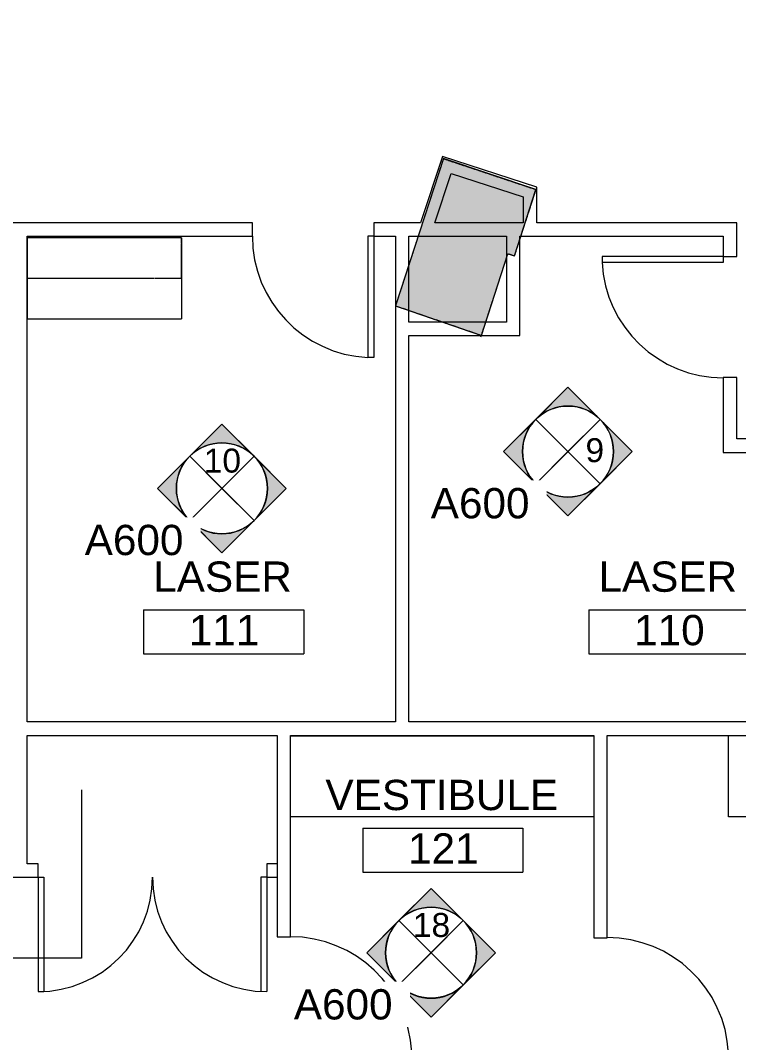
# Model space of a CAD drawing. Header units: inches. Extents: x 41 to 1584, y -595 to 378.
# Drawn here: x 1149.9 to 1363.3, y -402.2 to -98.4 of the extents above; entities that cross this region are included whole.
import ezdxf

# ---------------------------------------------------------------- set-up
doc = ezdxf.new("R2010")
doc.units = ezdxf.units.IN
doc.header["$MEASUREMENT"] = 0
doc.linetypes.add('Demolished 3_16_', pattern=[0.28125, 0.1875, -0.09375])
doc.linetypes.add('Overhead', pattern=[0.15625, 0.09375, -0.0625])
for name, color, linetype, lineweight in [('A-AREA-IDEN', 2, 'Continuous', 20), ('A-DETL', 90, 'Continuous', 9), ('A-DETL-DEMO', 6, 'Demolished 3_16_', 9), ('A-DETL-GENF', 92, 'Continuous', 9), ('A-DOOR', 31, 'Continuous', 13), ('A-WALL', 113, 'Continuous', 13), ('G-ANNO-SYMB', 111, 'Continuous', 9), ('Q-CASE', 31, 'Continuous', 13)]:
    doc.layers.add(name, color=color, linetype=linetype, lineweight=lineweight)
doc.styles.add('Arial_1', font='arial.ttf', dxfattribs={"height": 9})
doc.styles.add('Arial_2', font='arial.ttf', dxfattribs={"height": 7.125})

# ---------------------------------------------------------------- blocks, each defined once
blk = doc.blocks.new('Double-Flush - 68_ x 84_-2072703-New Construction - Partition Plan')
at = {"layer": 'A-DOOR', "color": 7, "lineweight": 20}
for p, q in [((-34, -2), (-34, -36)), ((-34, -2), (-32.25, -2)), ((-32.25, -2), (-32.25, -36)), ((32.25, -2), (32.25, -35.95)), ((34, -2), (32.25, -2)), ((34, -2), (34, -36)), ((-34, -36), (-32.25, -36))]:
    blk.add_line(p, q, dxfattribs=at)
at = {"layer": 'A-DOOR', "lineweight": 9}
for centre, start, end in [((-34, -2), 270, 360), ((34, -2), 180, 270)]:
    blk.add_arc(centre, 34, start, end, dxfattribs=at)
blk = doc.blocks.new('Single-Flush - 36_ x 96_-1934609-New Construction - Partition Plan')
at = {"layer": 'A-DOOR', "color": 7, "lineweight": 20}
for p, q in [((16.25, -2), (16.25, -38.02)), ((18, -2), (16.25, -2)), ((18, -2), (18, -38.02)), ((18, -38.02), (16.25, -38.02))]:
    blk.add_line(p, q, dxfattribs=at)
at = {"layer": 'A-DOOR', "lineweight": 9}
blk.add_arc((18, -2), 36.07, 180, 267.2188, dxfattribs=at)
blk = doc.blocks.new('Upper Cabinet - Standard Upper Cabinet-2032966-New Construction - Partition Plan')
at = {"layer": 'Q-CASE'}
blk.add_line((-1.43, 0), (-47.26, 0), dxfattribs=at)
at = {"layer": 'Q-CASE', "linetype": 'Overhead', "lineweight": 9}
for p, q in [((-47.26, 0), (-47.26, -12)), ((-1.43, -12), (-1.43, 0)), ((-47.26, -12), (-1.43, -12))]:
    blk.add_line(p, q, dxfattribs=at)
blk = doc.blocks.new('Counter Top _No Backsplash_ - Standard Counter Top-2032498-New Construction - Partition Plan')
at = {"layer": 'Q-CASE'}
for p, q in [((-1.43, 0), (-47.26, 0)), ((-47.26, 0), (-47.26, -12)), ((-1.43, 0), (-1.43, -12)), ((-47.26, -12), (-47.26, -24)), ((-1.43, -12), (-1.43, -24)), ((-47.26, -24), (-1.43, -24))]:
    blk.add_line(p, q, dxfattribs=at)
blk = doc.blocks.new('Single-Flush - 36_ x 84_-1510128-New Construction - Partition Plan')
at = {"layer": 'A-DOOR', "color": 7, "lineweight": 20}
for p, q in [((16.25, 2), (16.25, 38.02)), ((18, 38.02), (16.25, 38.02)), ((18, 2), (18, 38.02)), ((18, 2), (16.25, 2))]:
    blk.add_line(p, q, dxfattribs=at)
at = {"layer": 'A-DOOR', "lineweight": 9}
blk.add_arc((18, 2), 36.07, 92.7812, 180, dxfattribs=at)
blk = doc.blocks.new('Counter Top _No Backsplash_ - Standard Counter Top-2074170-New Construction - Partition Plan')
at = {"layer": 'Q-CASE'}
for p, q in [((-47.26, 24), (42.89, 24)), ((42.89, 0), (-47.26, 0))]:
    blk.add_line(p, q, dxfattribs=at)
blk = doc.blocks.new('FORM Room Tag - Name _ Number-61107-New Construction - Partition Plan')
at = {"layer": 'A-AREA-IDEN'}
for p, q in [((-0.2444, -0.0231), (-0.2444, -0.1589)), ((-0.2444, -0.0231), (0.2515, -0.0231)), ((0.2515, -0.0231), (0.2515, -0.1589)), ((-0.2444, -0.1589), (0.2515, -0.1589))]:
    blk.add_line(p, q, dxfattribs=at)
blk = doc.blocks.new('Elevation - Interiors-59324-New Construction - Partition Plan')
at = {"layer": 'G-ANNO-SYMB'}
h = blk.add_hatch(color=256, dxfattribs=at)
edge = h.paths.add_edge_path(flags=0)
edge.add_line((-0.0996, 0.0996), (0, 0.1992))
edge.add_line((0, 0.1992), (0.0996, 0.0996))
edge.add_arc((0, 0), 0.1409, 45, 135)
h = blk.add_hatch(color=256, dxfattribs=at)
edge = h.paths.add_edge_path(flags=0)
edge.add_line((-0.1992, 0), (-0.0996, 0.0996))
edge.add_arc((0, 0), 0.1409, 135, 225)
edge.add_line((-0.0996, -0.0996), (-0.1992, 0))
h = blk.add_hatch(color=256, dxfattribs=at)
edge = h.paths.add_edge_path(flags=0)
edge.add_line((0.1992, 0), (0.0996, -0.0996))
edge.add_arc((0, 0), 0.1409, 315, 405)
edge.add_line((0.0996, 0.0996), (0.1992, 0))
h = blk.add_hatch(color=256, dxfattribs=at)
edge = h.paths.add_edge_path(flags=0)
edge.add_arc((0, 0), 0.1409, 225, 315)
edge.add_line((0.0996, -0.0996), (0, -0.1992))
edge.add_line((0, -0.1992), (-0.0996, -0.0996))
for p, q in [((0, 0.1992), (-0.1992, 0)), ((0, 0.1992), (-0.0996, 0.0996)), ((0.1992, 0), (0, 0.1992)), ((0.0996, 0.0996), (0, 0.1992)), ((-0.0996, 0.0996), (-0.1992, 0)), ((-0.0996, 0.0996), (0.0996, -0.0996)), ((0.0996, 0.0996), (-0.0996, -0.0996)), ((0, 0), (-0.0996, 0.0996)), ((-0.0996, 0.0996), (0, 0)), ((0.0996, 0.0996), (0, 0)), ((0, 0), (0.0996, 0.0996)), ((0.1992, 0), (0.0996, 0.0996)), ((0, -0.1992), (0.1992, 0)), ((-0.1992, 0), (0, -0.1992)), ((-0.1992, 0), (-0.0996, -0.0996)), ((-0.0996, -0.0996), (0, 0)), ((0, 0), (-0.0996, -0.0996)), ((0, 0), (0.0996, -0.0996)), ((0.0996, -0.0996), (0, 0)), ((0.0996, -0.0996), (0.1992, 0)), ((-0.0996, -0.0996), (0, -0.1992)), ((0, -0.1992), (0.0996, -0.0996))]:
    blk.add_line(p, q, dxfattribs=at)
blk.add_circle((0, 0), 0.1409, dxfattribs=at)
for start, end in [(45, 135), (45, 135), (135, 225), (135, 225), (315, 45), (315, 45), (225, 315), (225, 315)]:
    blk.add_arc((0, 0), 0.1409, start, end, dxfattribs=at)
blk = doc.blocks.new('Elevation - Triangle - 51_256_-58624-New Construction - Partition Plan')
at = {"layer": 'G-ANNO-SYMB'}
for p, q in [((0, 0.0996), (-0.0996, 0)), ((0.0996, 0), (0, 0.0996))]:
    blk.add_line(p, q, dxfattribs=at)

msp = doc.modelspace()

# ---------------------------------------------------------------- hatches: boundary and pattern name
at = {"layer": 'A-DETL-GENF'}
h = msp.add_hatch(color=57, dxfattribs=at)
h.paths.add_polyline_path([(1033.02, -342.38), (1058.89, -342.38), (1058.89, -306.38), (1032.89, -306.38), (1032.89, -342.38)], flags=0)
h.paths.add_polyline_path([(754.89, -340.59), (757.89, -340.59), (757.89, -313.59), (708.72, -313.59), (708.72, -340.59), (743.64, -340.59)], flags=0)
h.paths.add_polyline_path([(1286.88, -192.04), (1294.77, -167.77), (1296.67, -168.38), (1303.07, -148.68), (1275.58, -139.51), (1261.36, -183.26), (1277.89, -188.95)], flags=0)
h.paths.add_polyline_path([(1047.54, -96.35), (1065.08, -73.91), (1042.72, -57.05), (1025.48, -79.12), (1047.32, -96.18)], flags=0)
h.paths.add_polyline_path([(731.64, -90.59), (734.72, -90.59), (734.72, -54.05), (707.72, -54.05), (707.72, -90.59), (724.28, -90.59)], flags=0)

# ---------------------------------------------------------------- linework, layer by layer
at = {"layer": 'A-AREA-IDEN'}
for p, q in [((1168.06, -327.11), (1168.06, -377.17)), ((1168.06, -377.17), (1135.41, -377.17))]:
    msp.add_line(p, q, dxfattribs=at)
at = {"layer": 'A-DETL', "lineweight": 13}
for p, q in [((1275.58, -139.51), (1261.36, -183.26)), ((1303.07, -148.68), (1275.58, -139.51)), ((1296.67, -168.38), (1303.07, -148.68)), ((1286.88, -192.04), (1294.77, -167.77)), ((1294.77, -167.77), (1296.67, -168.38)), ((1261.36, -183.26), (1286.88, -192.04)), ((1360.28, -335.1), (1360.28, -310.95)), ((1378.28, -335.1), (1360.28, -335.1))]:
    msp.add_line(p, q, dxfattribs=at)
at = {"layer": 'A-DETL-DEMO'}
for p, q in [((1275.58, -139.51), (1261.36, -183.26)), ((1275.58, -139.51), (1303.07, -148.68)), ((1303.07, -148.68), (1296.65, -168.45)), ((1286.74, -192.49), (1294.77, -167.77)), ((1294.77, -167.77), (1296.67, -168.38)), ((1261.36, -183.26), (1286.88, -192.04))]:
    msp.add_line(p, q, dxfattribs=at)
at = {"layer": 'A-WALL', "color": 7, "lineweight": 20}
for p, q in [((1275.35, -138.88), (1268.77, -158.59)), ((1303.33, -147.97), (1275.35, -138.88)), ((1272.99, -158.59), (1277.89, -143.91)), ((1277.89, -143.91), (1299.33, -150.87)), ((1303.33, -158.59), (1303.33, -147.97)), ((1299.33, -150.87), (1299.33, -158.59)), ((1218.86, -158.59), (1100.86, -158.59)), ((1218.86, -162.59), (1218.86, -158.59)), ((1268.77, -158.59), (1254.86, -158.59)), ((1254.86, -158.59), (1254.86, -162.59)), ((1299.33, -158.59), (1272.99, -158.59)), ((1362.78, -158.59), (1303.33, -158.59)), ((1362.78, -168.59), (1362.78, -158.59)), ((1151.86, -162.59), (1218.86, -162.59)), ((1151.86, -306.95), (1151.86, -162.59)), ((1254.86, -162.59), (1261.33, -162.59)), ((1261.33, -162.59), (1261.33, -306.95)), ((1265.33, -162.59), (1294.33, -162.59)), ((1265.33, -188.09), (1265.33, -162.59)), ((1294.33, -162.59), (1294.33, -188.09)), ((1298.33, -162.59), (1358.78, -162.59)), ((1298.33, -192.09), (1298.33, -162.59)), ((1358.78, -162.59), (1358.78, -168.59)), ((1358.78, -168.59), (1362.78, -168.59)), ((1294.33, -188.09), (1265.33, -188.09)), ((1265.33, -192.09), (1298.33, -192.09)), ((1265.33, -306.95), (1265.33, -192.09)), ((1358.78, -204.59), (1358.78, -226.84)), ((1362.78, -204.59), (1358.78, -204.59)), ((1362.78, -222.84), (1362.78, -204.59)), ((1422.78, -222.84), (1362.78, -222.84)), ((1358.78, -226.84), (1395.78, -226.84)), ((1261.33, -306.95), (1151.86, -306.95)), ((1395.78, -306.95), (1265.33, -306.95)), ((1151.86, -349.09), (1151.86, -310.95)), ((1151.86, -310.95), (1226.14, -310.95)), ((1226.14, -310.95), (1226.14, -370.84)), ((1230.14, -310.95), (1320.29, -310.95)), ((1230.14, -370.84), (1230.14, -310.95)), ((1320.29, -310.95), (1320.29, -371.09)), ((1324.29, -310.95), (1497.13, -310.95)), ((1324.29, -371.09), (1324.29, -310.95)), ((1155.11, -349.09), (1151.86, -349.09)), ((1155.11, -353.09), (1155.11, -349.09)), ((1226.14, -349.09), (1223.11, -349.09)), ((1223.11, -349.09), (1223.11, -353.09)), ((1101.36, -353.09), (1155.11, -353.09)), ((1223.11, -353.09), (1226.14, -353.09)), ((1226.14, -370.84), (1230.14, -370.84)), ((1320.29, -371.09), (1324.29, -371.09))]:
    msp.add_line(p, q, dxfattribs=at)

# ---------------------------------------------------------------- block references
at = {"layer": 'A-AREA-IDEN', "xscale": 95.99999999999994, "yscale": 95.99999999999994, "zscale": 95.99999999999994}
for p in [(1209.93, -271.43), (1342.27, -271.43), (1275.09, -336.32)]:
    msp.add_blockref('FORM Room Tag - Name _ Number-61107-New Construction - Partition Plan', p, dxfattribs=at)
at = {"layer": 'A-DOOR'}
for name, p in [('Single-Flush - 36_ x 96_-1934609-New Construction - Partition Plan', (1236.86, -160.59)), ('Double-Flush - 68_ x 84_-2072703-New Construction - Partition Plan', (1189.11, -351.09))]:
    msp.add_blockref(name, p, dxfattribs=at)
for p, rotation in [((1360.78, -186.59), 89.99999999999984), ((1228.14, -388.84), 270), ((1322.29, -389.09), 269.9999999999999)]:
    msp.add_blockref('Single-Flush - 36_ x 84_-1510128-New Construction - Partition Plan', p, dxfattribs=dict(at, rotation=rotation))
at = {"layer": 'G-ANNO-SYMB', "xscale": 95.99999999999994, "yscale": 95.99999999999994, "zscale": 95.99999999999994}
for name, p in [('Elevation - Interiors-59324-New Construction - Partition Plan', (1312.61, -226.58)), ('Elevation - Interiors-59324-New Construction - Partition Plan', (1209.75, -237.51)), ('Elevation - Triangle - 51_256_-58624-New Construction - Partition Plan', (1209.75, -227.95)), ('Elevation - Interiors-59324-New Construction - Partition Plan', (1271.91, -375.52)), ('Elevation - Triangle - 51_256_-58624-New Construction - Partition Plan', (1271.91, -365.96))]:
    msp.add_blockref(name, p, dxfattribs=at)
at = {"layer": 'G-ANNO-SYMB', "extrusion": (0, 0, -1), "xscale": 95.99999999999994, "yscale": 95.99999999999994, "zscale": 95.99999999999994, "rotation": 90.00000000000038}
msp.add_blockref('Elevation - Triangle - 51_256_-58624-New Construction - Partition Plan', (-1322.17, -226.58), dxfattribs=at)
at = {"layer": 'Q-CASE'}
for name in ['Upper Cabinet - Standard Upper Cabinet-2032966-New Construction - Partition Plan', 'Counter Top _No Backsplash_ - Standard Counter Top-2032498-New Construction - Partition Plan']:
    msp.add_blockref(name, (1199.12, -163.09), dxfattribs=at)
at = {"layer": 'Q-CASE', "rotation": 180}
msp.add_blockref('Counter Top _No Backsplash_ - Standard Counter Top-2074170-New Construction - Partition Plan', (1273.03, -311.1), dxfattribs=at)

# ---------------------------------------------------------------- texts
at = {"layer": 'A-AREA-IDEN', "lineweight": 9, "char_height": 9, "attachment_point": 2, "line_spacing_factor": 0.941778, "style": 'Arial_1'}
for s, insert, width in [('LASER', (1342.28, -259.25), 49.2534), ('111', (1210.4, -275.14), 25.1225), ('110', (1342.75, -275.14), 25.1225), ('VESTIBULE', (1275.1, -324.14), 82.6399), ('121', (1275.56, -340.04), 25.1225)]:
    msp.add_mtext(s, dxfattribs=dict(at, insert=insert, width=width))
at = {"layer": 'G-ANNO-SYMB', "attachment_point": 2, "line_spacing_factor": 0.941778, "style": 'Arial_2'}
for s, insert, char_height, width in [('9', (1320.59, -222.61), 7.12, 6.6294), ('10', (1209.89, -225.7), 7.125, 13.2588), ('18', (1272.05, -363.71), 7.125, 13.2588)]:
    msp.add_mtext(s, dxfattribs=dict(at, insert=insert, char_height=char_height, width=width))

# ---------------------------------------------------------------- next in the draw order: texts
at = {"layer": 'G-ANNO-SYMB', "char_height": 9, "width": 35.1495, "attachment_point": 2, "line_spacing_factor": 0.941778, "style": 'Arial_1', "bg_fill": 3, "box_fill_scale": 1.25, "bg_fill_color": 256, "bg_fill_true_color": 13158600, "bg_fill_transparency": 0}
for insert in [(1286.5, -237.42), (1183.64, -248.35), (1245.8, -386.36)]:
    msp.add_mtext('A600', dxfattribs=dict(at, insert=insert))

# ---------------------------------------------------------------- next in the draw order: texts
at = {"layer": 'A-AREA-IDEN', "lineweight": 9, "insert": (1209.94, -259.25), "char_height": 9, "width": 49.2534, "attachment_point": 2, "line_spacing_factor": 0.941778, "style": 'Arial_1'}
msp.add_mtext('LASER', dxfattribs=at)

doc.saveas('drawing.dxf')
